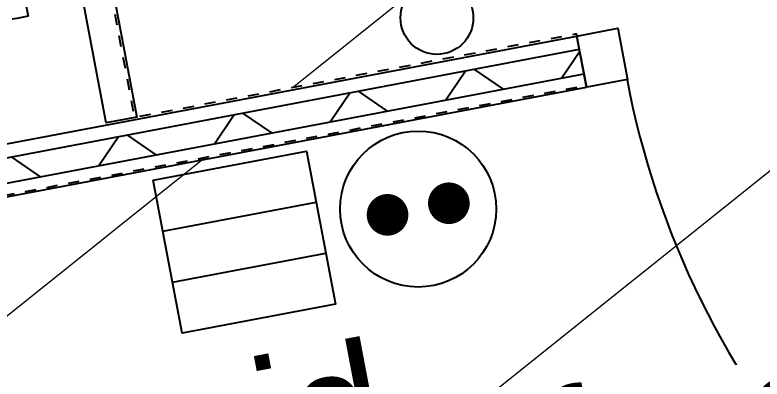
# Model space of a CAD drawing. Header units: centimetres. Extents: x 209280 to 319866, y -365283 to -277503.
# Drawn here: x 226988 to 227706, y -338027 to -337677 of the extents above; entities that cross this region are included whole.
import ezdxf

# ---------------------------------------------------------------- set-up
doc = ezdxf.new("R2010")
doc.units = ezdxf.units.CM
doc.linetypes.add('Style de ligne -1', pattern=[0.41664, 0.20828, -0.20836])
doc.layers.get('0').update_dxf_attribs({"color": 252})
doc.layers.add('3-BAT C-Niveau 1', color=252, linetype='Continuous')
doc.layers.add('prlm-MOD', color=64, linetype='Continuous')
for name, color, linetype, lineweight in [('prlm-ELEC-CFA', 1, 'Continuous', 25), ('prlm-ELEC-CFO', 1, 'Continuous', 25), ('prlm-ELEC-SSI', 6, 'Continuous', 25)]:
    doc.layers.add(name, color=color, linetype=linetype, lineweight=lineweight)
doc.styles.add('prlm-elec-cfa', font='comic.ttf', dxfattribs={"height": 12})
doc.styles.add('prlm-elec-ssi', font='comic.ttf', dxfattribs={"height": 12})

# ---------------------------------------------------------------- blocks, each defined once
blk = doc.blocks.new('MTI900_Alu_390')
at = {"layer": 'prlm-MOD', "color": 1, "linetype": 'Continuous'}
for p, q in [((4.375, -3.792), (4.375, -3.747)), ((4.375, -3.902), (4.375, -3.792)), ((-4.375, -3.902), (4.375, -3.902))]:
    blk.add_line(p, q, dxfattribs=at)
blk = doc.blocks.new('xi.SA')
at = {"layer": 'prlm-ELEC-CFO', "color": 0}
blk.add_lwpolyline([(0.2, -1.278), (5.5, 5.28)], dxfattribs=at)
blk.add_circle((-2, -4), 3.5, dxfattribs=at)
blk = doc.blocks.new('xi.PC')
at = {"color": 0, "lineweight": 5}
blk.add_wipeout([(-7.5, -7.5), (7.5, -7.5), (7.5, 7.5), (-7.5, 7.5)], dxfattribs=at).dxf.layer = 'prlm-ELEC-CFO'
at = {"layer": 'prlm-ELEC-CFO', "color": 0, "linetype": 'ByBlock', "lineweight": 5, "const_width": 2}
for points in [[(-4, 0, 1), (-2, 0, 1)], [(2, 0, 1), (4, 0, 1)]]:
    blk.add_lwpolyline(points, format="xyb", close=True, dxfattribs=at)
at = {"layer": 'prlm-ELEC-CFO', "color": 0, "linetype": 'ByBlock', "lineweight": -2}
blk.add_circle((0, 0), 7.5, dxfattribs=at)
blk = doc.blocks.new('xi.VID')
at = {"layer": 'prlm-ELEC-CFA', "color": 0, "linetype": 'ByBlock', "lineweight": -2, "flags": 128}
blk.add_lwpolyline([(-7.5, 7.5), (7.5, 7.5), (7.5, -7.5), (-7.5, -7.5)], close=True, dxfattribs=at)
at = {"layer": 'prlm-ELEC-CFA', "color": 0}
for points in [[(-7.5, 2.5), (7.5, 2.5)], [(-7.5, -2.5), (7.5, -2.5)]]:
    blk.add_lwpolyline(points, dxfattribs=at)

msp = doc.modelspace()

# ---------------------------------------------------------------- hatches: boundary and pattern name
at = {"linetype": 'Continuous'}
h = msp.add_hatch(dxfattribs=at)
h.set_pattern_fill('02_ISOLANT', color=256, scale=10, angle=10.723595, style=0, pattern_type=2)
h.set_pattern_definition([(55.723595, (88960.93, 134700.79), (-66.106423, 45.054865), []), (145.723595, (88960.93, 134700.79), (45.054865, 66.106423), [])])
h.paths.add_polyline_path([(226726.594, -337861.796), (226731.06, -337885.376), (227534.582, -337733.207), (227530.116, -337709.626)])
at = {"layer": '3-BAT C-Niveau 1', "linetype": 'Continuous', "lineweight": 18}
h = msp.add_hatch(dxfattribs=at)
h.set_pattern_fill('BA 13', color=256, scale=10, style=0, pattern_type=2)
h.set_pattern_definition([(218.65981, (88960.93, 134700.8), (-199.24783, 287.75041), [])])
h.paths.add_polyline_path([(226934.988, -336890.38), (228335.26, -336626.449), (228502.692, -337510.123), (228421.423, -337525.513), (228431.103, -337576.615), (228512.65, -337561.277), (228754.273, -338837.455), (228115.401, -338958.415), (228239.927, -339617.288), (227255.16, -339804.143), (227130.533, -339146.116), (226470.26, -339270.45), (226229.928, -337991.67), (227536.674, -337744.256), (227527.317, -337694.838), (227102.647, -337775.254)])

# ---------------------------------------------------------------- linework, layer by layer
at = {"linetype": 'Continuous'}
for p, q in [((226724.175, -337849.023), (227527.698, -337696.853)), ((226726.594, -337861.796), (227530.116, -337709.626)), ((226726.594, -337861.796), (227530.116, -337709.626)), ((226731.06, -337885.376), (227534.582, -337733.207)), ((226731.06, -337885.376), (227534.582, -337733.207))]:
    msp.add_line(p, q, dxfattribs=at)
at = {"linetype": 'Continuous', "lineweight": 25}
for p, q in [((226724.175, -337849.023), (227527.698, -337696.853)), ((227537.001, -337745.98), (227527.698, -337696.853)), ((226733.479, -337898.149), (227537.001, -337745.98))]:
    msp.add_line(p, q, dxfattribs=at)
at = {"linetype": 'Continuous', "flags": 128}
for points in [[(226937.388, -336890.507), (227104.852, -337774.789), (227075.376, -337780.371), (226907.912, -336896.089)], [(227576.305, -337738.548), (227537.003, -337745.991), (227527.698, -337696.853), (227566.999, -337689.41)]]:
    msp.add_lwpolyline(points, close=True, dxfattribs=at)
at = {"linetype": 'Continuous'}
msp.add_arc((228391.81, -337584.109), 830.542, 190.723595, 221.806717, dxfattribs=at)
at = {"layer": '3-BAT C-Niveau 1', "linetype": 'Style de ligne -1', "ltscale": 50.8, "flags": 128}
msp.add_lwpolyline([(226934.988, -336890.38), (228335.26, -336626.449), (228502.692, -337510.123), (228421.423, -337525.513), (228431.103, -337576.615), (228512.65, -337561.277), (228754.273, -338837.455), (228115.401, -338958.415), (228239.927, -339617.288), (227255.16, -339804.143), (227130.533, -339146.116), (226470.26, -339270.45), (226229.928, -337991.67), (227536.674, -337744.256), (227527.317, -337694.838), (227102.647, -337775.254)], close=True, dxfattribs=at)

# ---------------------------------------------------------------- block references
at = {"layer": 'prlm-ELEC-CFO', "xscale": 10, "yscale": 10, "zscale": 10, "rotation": 10.72360141139323}
msp.add_blockref('xi.SA', (227405.293, -337636.457), dxfattribs=at)
at = {"layer": 'prlm-MOD', "xscale": -99.99999999999982, "yscale": 99.99999999999974, "zscale": 99.99999999999969, "rotation": 100.7237167511635}
msp.add_blockref('MTI900_Alu_390', (226535.458, -337320.637), dxfattribs=at)

# ---------------------------------------------------------------- next in the draw order: block references
at = {"layer": 'prlm-ELEC-CFO', "xscale": 10, "yscale": 10, "zscale": 10, "rotation": 10.72360141139323}
msp.add_blockref('xi.PC', (227375.106, -337863.289), dxfattribs=at)

# ---------------------------------------------------------------- next in the draw order: texts
at = {"layer": 'prlm-ELEC-CFA', "lineweight": 20, "insert": (227241.103, -338068.636), "char_height": 120, "attachment_point": 5, "rotation": 10.723601, "line_spacing_factor": 0.8, "style": 'prlm-elec-cfa', "bg_fill": 3, "box_fill_scale": 1.1, "bg_fill_color": 256, "bg_fill_transparency": 0}
msp.add_mtext('vid', dxfattribs=at)
at = {"layer": 'prlm-ELEC-SSI', "lineweight": 20, "insert": (227620.271, -338018.665), "char_height": 120, "attachment_point": 2, "rotation": 10.723601, "line_spacing_factor": 0.8, "style": 'prlm-elec-ssi', "bg_fill": 3, "box_fill_scale": 0.95, "bg_fill_color": 256, "bg_fill_transparency": 0}
msp.add_mtext('fum', dxfattribs=at)

# ---------------------------------------------------------------- next in the draw order: block references
at = {"layer": 'prlm-ELEC-CFA', "xscale": 10, "yscale": 10, "zscale": 10, "rotation": 10.72360141139323}
msp.add_blockref('xi.VID', (227208.043, -337895.119), dxfattribs=at)

doc.saveas('drawing.dxf')
